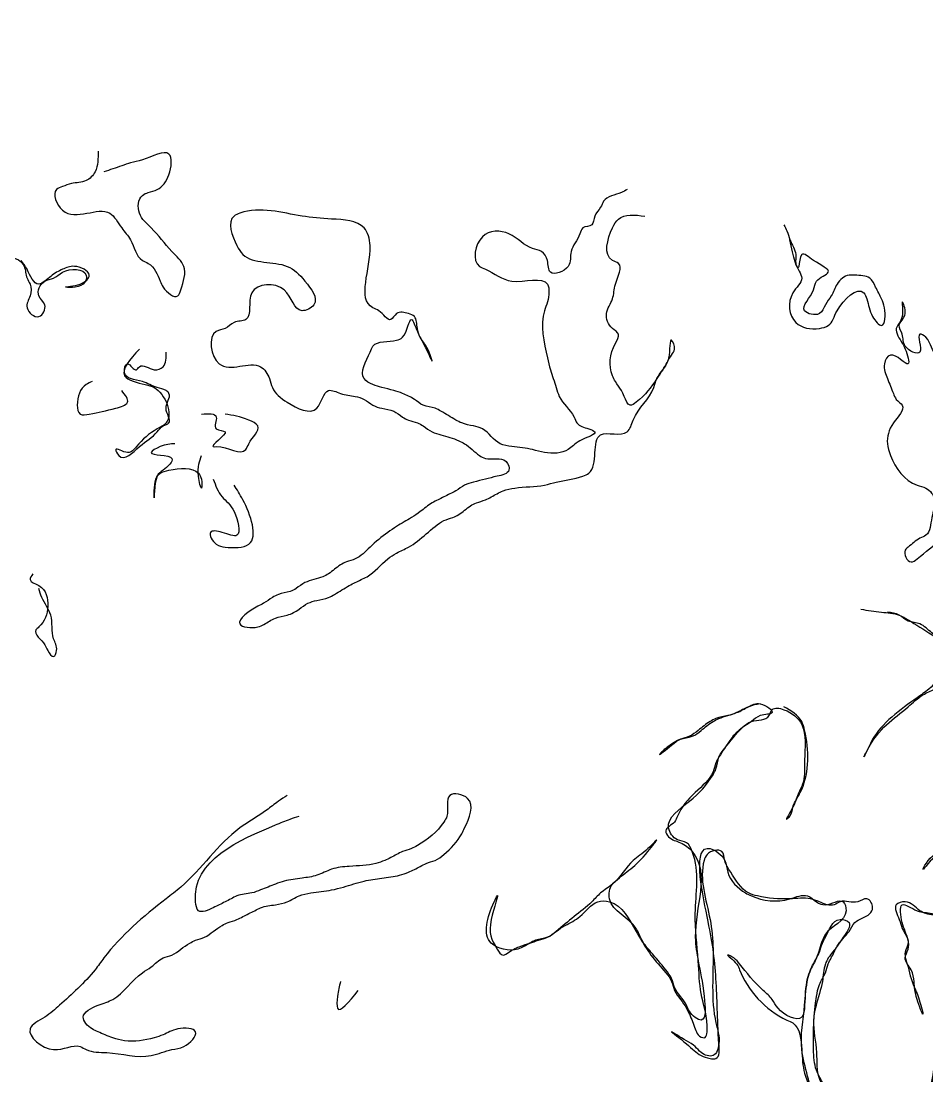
# Model space of a CAD drawing. Header units: metres. Extents: x 0 to 100, y 0 to 141.
# Drawn here: x 74.85 to 82.51, y 13.4 to 22.32 of the extents above; entities that cross this region are included whole.
import ezdxf

# ---------------------------------------------------------------- set-up
doc = ezdxf.new("R2010")
doc.units = ezdxf.units.M

msp = doc.modelspace()

# ---------------------------------------------------------------- linework, layer by layer
for points in [[(75.5, 21.225), (75.475, 21.05), (75.4, 20.975), (75.275, 20.95), (75.2, 20.925), (75.15, 20.9), (75.2, 20.725), (75.6, 20.7), (75.7, 20.575), (75.775, 20.475), (75.875, 20.3), (75.925, 20.275), (76.025, 20.125), (76.05, 20.075), (76.175, 20), (76.2, 20.05), (76.225, 20.25), (76.125, 20.375), (75.95, 20.575), (75.85, 20.7), (75.875, 20.85), (75.925, 20.875), (76, 20.9), (76.1, 21.025), (76.1, 21.2), (75.875, 21.15), (75.775, 21.125), (75.7, 21.1), (75.55, 21.05)], [(79.975, 20.9), (79.925, 20.875), (79.775, 20.8), (79.75, 20.75), (79.7, 20.675), (79.675, 20.6), (79.6, 20.575), (79.575, 20.525), (79.5, 20.375), (79.475, 20.25), (79.325, 20.2), (79.3, 20.3), (79.25, 20.375), (79.175, 20.4), (78.975, 20.525), (78.75, 20.5), (78.725, 20.25), (78.775, 20.225), (79, 20.125), (79.3, 20.1), (79.3, 19.95), (79.275, 19.875), (79.3, 19.475), (79.325, 19.375), (79.375, 19.225), (79.4, 19.15), (79.525, 18.975), (79.55, 18.925), (79.65, 18.875), (79.7, 18.85), (79.575, 18.775), (79.475, 18.7), (79.275, 18.675), (79.175, 18.7), (79, 18.725), (78.9, 18.75), (78.75, 18.875), (78.675, 18.9), (78.575, 18.925), (78.525, 18.95), (78.4, 19.025), (78.35, 19.05), (78.25, 19.075), (78.175, 19.125), (78.075, 19.175), (78, 19.2), (77.9, 19.225), (77.825, 19.25), (77.75, 19.3), (77.8, 19.525), (77.825, 19.575), (78.025, 19.625), (78.075, 19.65), (78.15, 19.8), (78.2, 19.7), (78.25, 19.6), (78.275, 19.55), (78.325, 19.45), (78.3, 19.525), (78.225, 19.65), (78.2, 19.725), (78.175, 19.825), (78.125, 19.85), (78.025, 19.85), (77.975, 19.8), (77.875, 19.875), (77.825, 19.9), (77.8, 20.425), (77.75, 20.575), (77.475, 20.65), (77.225, 20.675), (76.7, 20.7), (76.65, 20.675), (76.675, 20.425), (76.725, 20.35), (77.1, 20.25), (77.25, 20.125), (77.325, 19.925), (77.225, 19.875), (77.075, 20.05), (76.8, 20.025), (76.75, 19.8), (76.65, 19.775), (76.575, 19.725), (76.5, 19.7), (76.525, 19.425), (76.875, 19.4), (76.95, 19.3), (76.975, 19.225), (77.1, 19.1), (77.35, 19.05), (77.45, 19.2), (77.55, 19.175), (77.675, 19.15), (77.75, 19.125), (77.825, 19.075), (77.9, 19.05), (78, 19.025), (78.075, 18.975), (78.125, 18.95), (78.2, 18.925), (78.25, 18.9), (78.325, 18.85), (78.4, 18.825), (78.55, 18.775), (78.6, 18.75), (78.725, 18.65), (78.775, 18.625), (78.95, 18.6), (78.975, 18.525), (78.875, 18.475), (78.775, 18.45), (78.675, 18.425), (78.6, 18.4), (78.525, 18.35), (78.475, 18.325), (78.375, 18.275), (78.325, 18.25), (78.225, 18.175), (78.15, 18.125), (78.025, 18.05), (77.95, 18), (77.8, 17.875), (77.675, 17.775), (77.6, 17.75), (77.55, 17.725), (77.45, 17.65), (77.4, 17.625), (77.325, 17.6), (77.25, 17.575), (77.175, 17.525), (77.125, 17.5), (77.025, 17.475), (76.975, 17.45), (76.9, 17.4), (76.85, 17.375), (76.7, 17.225), (76.85, 17.2), (76.95, 17.25), (77, 17.275), (77.1, 17.3), (77.2, 17.35), (77.275, 17.4), (77.35, 17.425), (77.45, 17.45), (77.5, 17.475), (77.625, 17.55), (77.725, 17.6), (77.775, 17.625), (77.95, 17.775), (78.025, 17.825), (78.125, 17.875), (78.2, 17.925), (78.35, 18.05), (78.425, 18.1), (78.5, 18.125), (78.55, 18.15), (78.65, 18.225), (78.7, 18.25), (78.775, 18.275), (78.825, 18.3), (78.925, 18.35), (79.025, 18.375), (79.275, 18.4), (79.375, 18.425), (79.6, 18.475), (79.65, 18.5), (79.75, 18.825), (79.975, 18.85), (80.025, 18.95), (80.2, 19.225), (80.225, 19.3), (80.275, 19.375), (80.35, 19.5), (80.375, 19.55), (80.35, 19.625), (80.325, 19.475), (80.275, 19.375), (80.225, 19.3), (80.05, 19.1), (80, 19.075), (79.95, 19.15), (79.925, 19.2), (79.875, 19.275), (79.85, 19.325), (79.875, 19.6), (79.9, 19.675), (79.85, 19.725), (79.8, 19.85), (79.85, 19.975), (79.875, 20.1), (79.9, 20.275), (79.85, 20.3), (79.85, 20.575), (79.9, 20.65), (80.125, 20.675)], [(83.2, 20.625), (83.025, 20.475), (82.85, 20.275), (82.825, 20.225), (82.8, 20.125), (82.775, 20.05), (82.725, 19.95), (82.7, 19.9), (82.675, 19.775), (82.65, 19.725), (82.6, 19.6), (82.575, 19.525), (82.5, 19.65), (82.45, 19.675), (82.45, 19.525), (82.325, 19.575), (82.3, 19.675), (82.275, 19.75), (82.325, 19.85), (82.3, 19.95), (82.3, 19.825), (82.25, 19.725), (82.3, 19.6), (82.325, 19.55), (82.35, 19.425), (82.2, 19.5), (82.15, 19.425), (82.175, 19.3), (82.225, 19.175), (82.25, 19.125), (82.3, 19.075), (82.225, 18.925), (82.175, 18.75), (82.2, 18.65), (82.425, 18.4), (82.5, 18.375), (82.575, 18.275), (82.55, 18.125), (82.5, 17.975), (82.45, 17.95), (82.35, 17.875), (82.325, 17.85), (82.375, 17.75), (82.425, 17.775), (82.625, 17.95), (82.675, 18.025), (82.625, 18.2), (82.6, 18.275), (82.625, 18.45), (82.65, 18.675), (82.7, 18.85), (82.65, 19.025), (82.775, 19.1), (82.8, 19.1), (82.875, 19.1), (82.875, 19.15), (82.8, 19.2), (82.75, 19.225), (82.675, 19.3), (82.65, 19.35), (82.675, 19.525), (82.7, 19.6), (82.75, 19.675), (82.775, 19.775), (82.8, 19.875), (82.85, 19.95), (82.875, 20.025), (82.9, 20.125), (82.925, 20.175), (83.125, 20.4), (83.275, 20.525), (83.425, 20.4), (83.45, 20.3), (83.4, 20.125), (83.375, 20.025), (83.35, 19.875), (83.325, 19.825), (83.275, 19.75), (83.25, 19.7), (83.2, 19.575), (83.15, 19.475), (83.125, 19.35), (83.15, 19.3), (83.325, 19.175), (83.35, 19.075), (83.25, 18.95), (83.225, 18.9), (83.2, 18.825), (83.175, 18.75), (83.125, 18.65), (83.1, 18.575), (83.075, 18.4), (83.05, 18), (83.15, 17.95), (83.175, 17.875), (83.275, 17.95), (83.3, 17.9), (83.5, 18.025), (83.525, 18.075), (83.575, 18.15), (83.6, 18.2), (83.625, 18.3), (83.65, 18.35), (83.7, 18.425), (83.875, 18.45), (83.95, 18.5), (84.075, 18.55), (84.15, 18.45), (84.125, 18.275), (84.1, 18.15), (84.075, 18.025), (84.075, 17.575), (84.1, 17.5), (84.35, 17.5), (84.55, 17.625), (84.6, 17.675), (84.65, 17.675), (84.675, 17.375), (84.7, 17.25), (84.7, 17.125), (84.675, 17.075), (84.525, 17.05), (84.475, 16.975), (84.25, 16.725), (84.15, 16.65), (84.075, 16.625), (83.975, 16.55), (83.95, 16.475), (83.925, 16.4), (83.8, 16.325), (83.9, 16.35), (83.95, 16.425), (83.975, 16.5), (84, 16.55), (84.125, 16.65), (84.25, 16.725), (84.35, 16.825), (84.45, 16.95), (84.65, 17.05), (84.7, 17.075), (84.725, 17.225), (84.7, 17.35), (84.65, 17.55), (84.625, 17.725), (84.75, 17.95), (84.8, 18.05), (84.75, 18.175), (84.7, 18.175), (84.675, 18.025), (84.65, 17.925), (84.525, 17.775), (84.5, 17.725), (84.375, 17.7), (84.175, 17.6), (84.125, 17.675), (84.15, 17.95), (84.175, 18.1), (84.2, 18.175), (84.25, 18.325), (84.225, 18.425), (84.275, 18.475), (84.25, 18.55), (84.25, 18.75), (84.275, 18.7), (84.425, 18.65), (84.4, 18.5), (84.375, 18.4), (84.35, 18.325), (84.3, 18.2), (84.25, 18.125), (84.3, 18.025), (84.325, 17.875), (84.35, 17.8), (84.375, 17.8), (84.325, 17.875), (84.3, 17.925), (84.275, 18.125), (84.3, 18.2), (84.35, 18.3), (84.375, 18.4), (84.4, 18.475), (84.425, 18.525), (84.5, 18.625), (84.55, 18.7), (84.625, 18.775), (84.6, 18.825), (84.6, 18.925), (84.55, 18.85), (84.45, 18.775), (84.325, 18.675), (84.3, 18.75), (84.35, 18.825), (84.375, 18.875), (84.425, 18.95), (84.475, 19.025), (84.5, 19.1), (84.525, 19.2), (84.425, 19.25), (84.45, 19.35), (84.5, 19.45), (84.575, 19.5), (84.7, 19.55), (84.775, 19.575), (84.925, 19.55), (84.975, 19.575), (85.05, 19.625), (85.1, 19.65), (85.225, 19.625), (85.25, 19.525), (85.05, 19.3), (84.95, 19.275), (84.85, 19.25), (84.775, 19.15), (84.825, 19.2), (84.85, 19.25), (85.025, 19.275), (85.075, 19.3), (85.25, 19.5), (85.225, 19.625), (85.075, 19.625), (85.025, 19.6), (84.75, 19.575), (84.675, 19.55), (84.55, 19.5), (84.5, 19.475), (84.45, 19.375), (84.425, 19.3), (84.375, 19.2), (84.35, 19.325), (84.4, 19.425), (84.425, 19.5), (84.45, 20), (84.225, 20.05), (84.15, 20), (83.975, 19.875), (83.95, 19.8), (83.925, 19.75), (83.875, 19.65), (83.85, 19.525), (83.625, 19.5), (83.475, 19.325), (83.3, 19.35), (83.325, 19.55), (83.35, 19.65), (83.375, 19.7), (83.425, 19.8), (83.45, 19.875), (83.475, 20.05), (83.5, 20.175), (83.5, 20.475)], [(81.3, 20.6), (81.325, 20.55), (81.35, 20.475), (81.4, 20.35), (81.4, 20.275), (81.45, 20.15), (81.375, 20.025), (81.4, 19.775), (81.6, 19.725), (81.675, 19.75), (81.75, 19.875), (81.975, 20.025), (82, 19.975), (82.05, 19.825), (82.125, 19.75), (82.15, 19.9), (82.125, 19.975), (82.075, 20.075), (82.025, 20.15), (81.9, 20.175), (81.85, 20.175), (81.75, 20.1), (81.7, 20), (81.65, 19.925), (81.6, 19.85), (81.475, 19.875), (81.55, 20.05), (81.575, 20.125), (81.675, 20.2), (81.55, 20.3), (81.45, 20.35), (81.425, 20.25), (81.35, 20.475)], [(74.675, 20.45), (74.625, 20.425), (74.5, 20.375), (74.425, 20.325), (74.4, 20.2), (74.425, 20.275), (74.575, 20.375), (74.6, 20.325), (74.75, 20.325), (74.875, 20.25), (74.9, 20.15), (74.925, 20.1), (74.925, 20), (74.9, 19.9), (75, 19.825), (75.05, 19.925), (75, 20), (75.05, 20.125), (75.125, 20.15), (75.2, 20.2), (75.4, 20.175), (75.375, 20.1), (75.225, 20.075), (75.35, 20.1), (75.425, 20.175), (75.3, 20.25), (75.2, 20.225), (75.15, 20.2), (75.05, 20.125), (75, 20.1), (74.9, 20.225), (74.85, 20.3)], [(75.85, 19.55), (75.725, 19.325), (75.9, 19.25), (75.975, 19.225), (76.075, 18.925), (76, 18.875), (75.825, 18.725), (75.75, 18.675), (75.65, 18.7), (75.675, 18.65), (75.85, 18.725), (76, 18.85), (76.05, 18.9), (76.1, 18.925), (76.075, 19.05), (76.1, 19.175), (76.075, 19.2), (76, 19.225), (75.875, 19.275), (75.775, 19.3), (75.725, 19.35), (75.75, 19.425), (75.825, 19.375), (75.85, 19.4), (75.975, 19.375), (76.05, 19.4), (76.075, 19.525)], [(75.45, 19.275), (75.4, 19.25), (75.325, 19.075), (75.35, 19), (75.425, 19), (75.65, 19.05), (75.75, 19.1), (75.7, 19.2)], [(76.375, 19), (76.5, 18.975), (76.5, 18.875), (76.575, 18.85), (76.475, 18.725), (76.5, 18.725), (76.75, 18.7), (76.775, 18.75), (76.85, 18.9), (76.775, 18.95), (76.575, 19)], [(76.15, 18.75), (76.025, 18.725), (75.95, 18.675), (76.125, 18.625), (76.05, 18.525), (76, 18.475), (75.975, 18.3), (75.975, 18.325), (76.025, 18.5), (76.1, 18.525), (76.35, 18.5), (76.375, 18.45), (76.375, 18.375), (76.35, 18.475), (76.375, 18.65)], [(76.475, 18.45), (76.55, 18.3), (76.6, 18.25), (76.65, 18.175), (76.675, 17.975), (76.55, 18), (76.45, 18), (76.5, 17.9), (76.575, 17.875), (76.775, 17.9), (76.725, 18.275), (76.65, 18.4)], [(74.95, 17.65), (74.925, 17.6), (75, 17.55), (75.075, 17.375), (75, 17.2), (74.975, 17.175), (75.05, 17.05), (75.075, 17), (75.125, 16.95), (75.15, 17), (75.125, 17.1), (75.1, 17.3), (75.025, 17.45), (75, 17.525)], [(81.95, 17.35), (82.125, 17.325), (82.275, 17.3), (82.325, 17.275), (82.525, 17.15), (82.7, 17), (82.525, 16.675), (82.425, 16.6), (82.05, 16.25), (82.025, 16.2), (81.975, 16.1), (82, 16.15), (82.35, 16.525), (82.475, 16.625), (82.575, 16.675), (83.05, 16.8), (83.175, 16.75), (83.225, 16.675), (83.3, 16.55), (83.325, 16.425), (83.275, 16.275), (83.25, 16.175), (83.225, 16.025), (83.2, 15.95), (83.15, 15.875), (83.075, 15.775), (83, 15.675), (82.8, 15.45), (82.75, 15.375), (82.725, 15.35), (82.65, 15.3), (82.6, 15.275), (82.475, 15.15), (82.575, 15.275), (82.65, 15.3), (82.7, 15.325), (82.85, 15.35), (82.9, 15.325), (82.975, 15.25), (83.075, 15.125), (83.125, 15.05), (83.15, 15), (83.175, 14.9), (83.125, 14.875), (83.025, 14.8), (82.9, 14.7), (82.8, 14.65), (82.75, 14.675), (82.675, 14.725), (82.625, 14.75), (82.5, 14.775), (82.45, 14.8), (82.325, 14.875), (82.25, 14.85), (82.275, 14.725), (82.3, 14.65), (82.35, 14.525), (82.325, 14.45), (82.35, 14.325), (82.375, 14.225), (82.425, 14.1), (82.45, 14.025), (82.475, 13.925), (82.425, 14.05), (82.4, 14.2), (82.375, 14.3), (82.325, 14.4), (82.35, 14.475), (82.325, 14.625), (82.3, 14.7), (82.3, 14.85), (82.425, 14.8), (82.55, 14.775), (82.6, 14.75), (82.675, 14.7), (82.75, 14.675), (82.825, 14.525), (82.8, 14.475), (82.75, 14.4), (82.725, 14.35), (82.7, 14.125), (82.675, 14.025), (82.625, 13.875), (82.6, 13.75), (82.575, 13.525), (82.55, 13.075), (82.6, 12.85), (82.575, 12.775), (82.125, 12.8), (82.05, 12.825), (81.975, 12.875), (81.925, 12.9), (81.825, 12.925), (81.75, 12.975), (81.575, 13.175), (81.55, 13.225), (81.525, 13.3), (81.5, 13.4), (81.45, 13.625), (81.475, 14), (81.5, 14.225), (81.525, 14.3), (81.575, 14.4), (81.6, 14.45), (81.625, 14.525), (81.65, 14.575), (81.775, 14.725), (81.85, 14.7), (81.8, 14.575), (81.75, 14.5), (81.675, 14.4), (81.65, 14.35), (81.625, 14.2), (81.6, 14.1), (81.55, 13.875), (81.575, 13.6), (81.6, 13.375), (81.625, 13.325), (81.675, 13.225), (81.725, 13.15), (81.65, 13.3), (81.625, 13.35), (81.575, 13.45), (81.55, 13.625), (81.575, 14.075), (81.6, 14.175), (81.65, 14.275), (81.675, 14.35), (81.725, 14.45), (81.75, 14.5), (81.85, 14.625), (81.9, 14.7), (82.025, 14.775), (82.05, 14.825), (82, 14.9), (81.925, 14.875), (81.775, 14.875), (81.725, 14.85), (81.6, 14.875), (81.525, 14.9), (81.35, 14.9), (81.075, 14.925), (81, 14.95), (80.85, 15.125), (80.8, 15.225), (80.775, 15.3), (80.65, 15.275), (80.625, 15.225), (80.675, 14.725), (80.7, 14.475), (80.725, 13.85), (80.75, 13.675), (80.7, 13.575), (80.6, 13.6), (80.55, 13.65), (80.475, 13.7), (80.35, 13.775), (80.475, 13.675), (80.6, 13.575), (80.675, 13.55), (80.725, 13.55), (80.75, 13.675), (80.725, 14.225), (80.7, 14.475), (80.65, 14.75), (80.675, 15.325), (80.8, 15.225), (80.825, 15.125), (80.975, 14.95), (81.025, 14.925), (81.35, 14.9), (81.5, 14.925), (81.575, 14.875), (81.65, 14.85), (81.8, 14.875), (81.825, 14.8), (81.65, 14.6), (81.625, 14.55), (81.6, 14.475), (81.575, 14.4), (81.525, 14.3), (81.5, 14.225), (81.475, 14), (81.45, 13.9), (81.25, 13.975), (81.2, 14.05), (81.125, 14.125), (80.925, 14.35), (80.875, 14.4), (80.825, 14.425), (80.9, 14.35), (80.925, 14.3), (81.325, 13.875), (81.375, 13.85), (81.45, 13.625), (81.475, 13.425), (81.525, 13.3), (81.55, 13.25), (81.575, 13.15), (81.6, 13.1), (81.8, 12.925), (81.925, 12.875), (82.025, 12.85), (82.1, 12.825), (82.2, 12.775), (82.55, 12.725), (82.575, 12.575), (82.6, 12.475), (82.65, 12.4), (82.675, 12.35), (82.7, 12.275), (82.725, 12.225), (82.875, 12.05), (82.9, 12.05), (82.725, 12.25), (82.7, 12.3), (82.675, 12.375), (82.65, 12.425), (82.6, 12.5), (82.575, 12.575), (82.625, 12.675), (82.6, 12.775), (82.575, 13.05), (82.55, 13.2), (82.55, 13.275), (82.575, 13.525), (82.6, 13.75), (82.625, 13.875), (82.675, 14.025), (82.7, 14.125), (82.725, 14.325), (82.75, 14.375), (82.825, 14.5), (82.85, 14.575), (82.9, 14.675), (83.05, 14.8), (83.15, 14.875), (83.2, 14.9), (83.15, 15), (83.125, 15.05), (83.1, 15.125), (83.05, 15.2), (82.95, 15.3), (82.875, 15.35), (83, 15.625), (83.1, 15.75), (83.15, 15.875), (83.175, 15.925), (83.225, 16.025), (83.25, 16.1), (83.275, 16.275), (83.3, 16.325), (83.3, 16.55), (83.275, 16.6), (83.175, 16.75), (83.075, 16.775), (82.7, 16.825), (82.725, 16.9), (82.7, 17.025), (82.55, 17.15), (82.45, 17.225), (82.35, 17.25), (82.275, 17.3), (82.175, 17.325)], [(81.1, 16.55), (81, 16.525), (80.9, 16.475), (80.825, 16.45), (80.725, 16.425), (80.675, 16.4), (80.575, 16.325), (80.5, 16.275), (80.425, 16.25), (80.375, 16.225), (80.275, 16.15), (80.25, 16.125), (80.35, 16.2), (80.425, 16.25), (80.525, 16.275), (80.6, 16.325), (80.7, 16.4), (80.75, 16.425), (80.825, 16.45), (80.9, 16.475), (81, 16.525), (81.1, 16.55), (81.2, 16.475), (81.1, 16.45), (81.025, 16.4), (80.95, 16.35), (80.85, 16.25), (80.8, 16.175), (80.75, 16.1), (80.725, 16.05), (80.7, 15.975), (80.55, 15.8), (80.4, 15.6), (80.375, 15.55), (80.3, 15.475), (80.325, 15.425), (80.425, 15.375), (80.525, 15.3), (80.55, 14.575), (80.575, 14.375), (80.625, 14.075), (80.6, 13.875), (80.5, 13.95), (80.475, 14), (80.425, 14.075), (80.375, 14.15), (80.35, 14.225), (80.3, 14.3), (80.175, 14.45), (80.1, 14.55), (80.05, 14.65), (79.825, 14.9), (79.85, 15.025), (79.875, 15.05), (80.15, 15.3), (80.225, 15.4), (80.15, 15.325), (80.025, 15.225), (79.85, 15.025), (79.75, 14.95), (79.675, 14.875), (79.525, 14.75), (79.375, 14.625), (79.3, 14.575), (79.2, 14.55), (79.15, 14.525), (79.05, 14.475), (78.825, 14.525), (78.85, 14.875), (78.875, 14.925), (78.825, 14.725), (78.875, 14.475), (78.925, 14.425), (78.975, 14.45), (79.075, 14.5), (79.15, 14.525), (79.225, 14.55), (79.3, 14.575), (79.375, 14.625), (79.45, 14.675), (79.575, 14.75), (79.725, 14.875), (79.825, 14.875), (80.05, 14.625), (80.125, 14.5), (80.175, 14.425), (80.3, 14.275), (80.35, 14.2), (80.375, 14.125), (80.425, 14.05), (80.475, 13.975), (80.5, 13.925), (80.55, 13.8), (80.575, 13.75), (80.625, 13.725), (80.65, 13.825), (80.6, 14.1), (80.575, 14.375), (80.55, 14.775), (80.525, 15.3), (80.475, 15.375), (80.4, 15.4), (80.325, 15.5), (80.5, 15.725), (80.7, 15.95), (80.725, 16), (80.75, 16.1), (80.8, 16.175), (80.95, 16.35), (81.025, 16.4), (81.175, 16.45), (81.2, 16.5), (81.3, 16.5), (81.45, 16.375), (81.475, 16.075), (81.475, 16.025), (81.45, 15.85), (81.425, 15.8), (81.375, 15.675), (81.325, 15.575), (81.35, 15.6), (81.375, 15.675), (81.425, 15.775), (81.45, 15.825), (81.475, 16.325), (81.45, 16.4), (81.3, 16.525)], [(77.1, 15.775), (77.025, 15.725), (76.925, 15.65), (76.7, 15.5), (76.2, 15), (76.075, 14.9), (75.55, 14.4), (75.475, 14.3), (75.175, 14), (75.05, 13.9), (74.925, 13.8), (75.125, 13.625), (75.35, 13.65), (75.4, 13.625), (75.575, 13.6), (75.95, 13.575), (76.125, 13.625), (76.225, 13.65), (76.325, 13.775), (76.175, 13.8), (76.05, 13.75), (75.975, 13.725), (75.725, 13.7), (75.625, 13.725), (75.5, 13.775), (75.45, 13.8), (75.375, 13.9), (75.5, 14), (75.625, 14.05), (75.875, 14.275), (75.95, 14.325), (76.05, 14.4), (76.125, 14.425), (76.2, 14.475), (76.275, 14.525), (76.325, 14.55), (76.4, 14.575), (76.475, 14.625), (76.55, 14.675), (76.6, 14.7), (76.675, 14.725), (76.725, 14.75), (76.825, 14.8), (76.875, 14.825), (77, 14.85), (77.1, 14.875), (77.2, 14.925), (77.3, 14.95), (77.475, 14.975), (77.575, 15), (77.75, 15.05), (77.9, 15.075), (78.05, 15.1), (78.125, 15.125), (78.225, 15.175), (78.275, 15.2), (78.35, 15.225), (78.425, 15.275), (78.575, 15.45), (78.6, 15.5), (78.625, 15.75), (78.475, 15.775), (78.45, 15.6), (78.425, 15.55), (78.2, 15.35), (78.15, 15.325), (78.075, 15.3), (78.025, 15.275), (77.925, 15.225), (77.85, 15.2), (77.625, 15.175), (77.475, 15.15), (77.35, 15.1), (77.225, 15.075), (77.075, 15.05), (77, 15.025), (76.875, 14.975), (76.8, 14.95), (76.675, 14.925), (76.625, 14.9), (76.525, 14.85), (76.475, 14.825), (76.35, 14.8), (76.325, 14.875), (77, 15.525), (77.125, 15.575), (77.2, 15.6)], [(77.55, 14.2), (77.525, 14.075), (77.525, 13.975), (77.7, 14.125)]]:
    msp.add_spline(points, degree=3)

doc.saveas('drawing.dxf')
